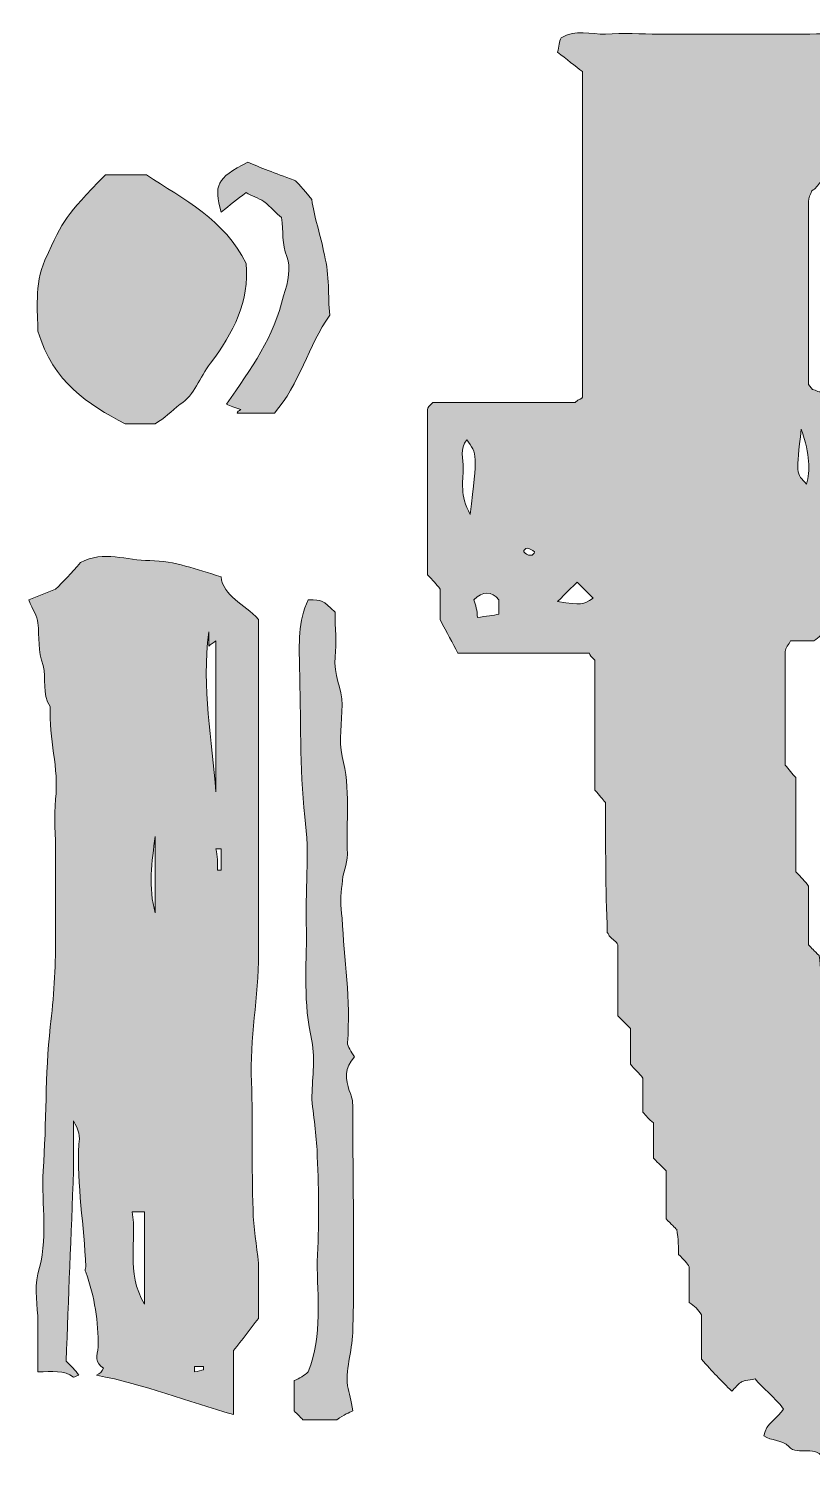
# Model space of a CAD drawing. Header units: inches. Extents: x 99 to 984, y -1026 to -52.
# Drawn here: x 98.7 to 267.3, y -660.2 to -348.7 of the extents above; entities that cross this region are included whole.
import ezdxf

# ---------------------------------------------------------------- set-up
doc = ezdxf.new("R2010")
doc.units = ezdxf.units.IN
doc.header["$MEASUREMENT"] = 0
doc.layers.add('Layer 1', color=7, linetype='Continuous')

# ---------------------------------------------------------------- blocks, each defined once
blk = doc.blocks.new('block 2')
at = {"layer": 'Layer 1', "true_color": 0x71020c}
h = blk.add_hatch(color=16, dxfattribs=at)
h.dxf.hatch_style = 2
edge = h.paths.add_edge_path()
edge.add_spline(control_points=[(250.24, -642.59), (251.01, -641.82), (251.39, -641.05), (252.16, -640.67), (252.54, -640.29), (253.69, -640.29), (255.23, -639.9), (256.76, -641.82), (259.45, -643.74), (261.36, -646.42), (260.21, -648.34), (257.53, -649.49), (257.14, -652.18), (258.68, -653.33), (260.98, -652.95), (262.51, -654.48), (264.43, -656.79), (268.65, -653.71), (270.19, -657.55), (270.19, -657.55), (270.95, -657.94), (271.34, -657.94), (277.09, -657.94), (283.23, -657.94), (288.6, -657.94), (289.75, -659.09), (290.14, -659.47), (290.9, -660.24), (292.06, -659.47), (292.82, -659.09), (293.59, -657.94), (300.88, -657.55), (307.79, -658.7), (315.46, -657.55), (317.38, -654.1), (318.91, -651.03), (320.83, -647.96), (320.83, -637.98), (320.83, -628.39), (320.83, -618.42), (320.83, -618.03), (320.45, -617.65), (320.06, -617.65), (319.3, -616.88), (318.91, -616.12), (318.15, -615.73), (318.15, -614.97), (318.15, -613.81), (318.15, -613.05), (318.91, -612.28), (320.06, -611.13), (320.83, -610.36), (320.45, -608.44), (321.6, -606.14), (319.68, -604.22), (318.15, -604.22), (316.61, -604.22), (315.08, -604.22), (313.16, -606.14), (311.24, -607.68), (310.09, -609.21), (305.1, -609.21), (300.5, -609.21), (296.28, -609.21), (295.51, -608.44), (294.36, -607.29), (293.59, -606.52), (289.37, -608.06), (286.68, -604.6), (283.23, -603.45), (281.31, -602.69), (279.01, -600.77), (279.39, -597.7), (275.56, -595.78), (278.63, -591.18), (275.94, -588.87), (272.87, -586.19), (275.56, -582.35), (274.41, -579.67), (273.26, -578.52), (272.49, -577.37), (271.72, -576.21), (271.72, -572.76), (271.72, -569.69), (271.72, -566.62), (270.95, -565.47), (270.19, -565.09), (269.42, -564.32), (269.04, -558.95), (269.8, -553.58), (269.04, -548.59), (267.89, -547.44), (267.5, -547.05), (266.73, -546.29), (266.73, -542.07), (266.73, -537.85), (266.73, -533.63), (265.97, -532.48), (265.2, -531.71), (264.05, -530.56), (264.05, -524.04), (264.05, -517.13), (264.05, -510.22), (263.28, -509.46), (262.51, -508.3), (261.75, -507.54), (261.75, -499.1), (261.75, -491.04), (261.75, -482.98), (261.75, -482.22), (262.51, -481.45), (262.9, -480.68), (264.43, -480.68), (266.35, -480.68), (267.89, -480.68), (269.04, -479.91), (269.8, -479.15), (270.57, -478.38), (277.48, -478.38), (284.38, -478.38), (290.9, -478.38), (292.44, -479.15), (293.59, -480.3), (294.74, -481.07), (300.5, -479.91), (299.35, -474.16), (302.8, -471.47), (302.8, -460.35), (302.8, -449.22), (302.8, -438.86), (303.95, -436.94), (304.72, -435.79), (306.64, -433.49), (304.33, -432.34), (302.42, -431.19), (299.35, -429.27), (298.2, -429.27), (294.74, -429.27), (291.29, -429.27), (290.14, -428.5), (289.37, -427.74), (288.6, -426.97), (282.08, -426.97), (275.56, -426.97), (269.04, -426.97), (268.65, -426.97), (268.27, -426.58), (267.89, -426.58), (267.5, -426.58), (267.12, -425.82), (266.73, -425.43), (266.73, -412.39), (266.73, -399.34), (266.73, -385.92), (266.73, -385.15), (267.12, -384.38), (267.5, -383.61), (268.27, -383.23), (268.65, -382.46), (269.42, -381.7), (269.42, -376.71), (269.42, -371.72), (269.42, -366.35), (270.19, -365.58), (270.95, -364.81), (271.34, -364.43), (272.49, -361.74), (270.95, -359.44), (272.87, -357.52), (275.17, -357.52), (277.09, -356.76), (279.39, -358.29), (279.39, -364.43), (279.39, -370.57), (279.39, -377.09), (278.63, -377.47), (278.24, -378.24), (277.48, -379.01), (277.48, -390.14), (277.48, -401.65), (277.48, -413.15), (278.63, -414.31), (279.78, -415.46), (281.7, -416.99), (282.08, -413.92), (282.46, -411.62), (282.85, -409.7), (283.61, -408.93), (284, -408.17), (284.77, -407.4), (284.77, -392.82), (284.77, -378.63), (284.77, -364.05), (285.53, -362.89), (286.3, -362.13), (287.07, -361.36), (286.3, -359.83), (285.15, -358.67), (284.38, -357.52), (285.92, -355.22), (286.68, -352.54), (287.07, -350.23), (283.61, -349.08), (280.16, -349.85), (277.09, -349.85), (273.26, -349.47), (269.42, -349.85), (265.58, -349.85), (262.13, -349.85), (258.68, -349.85), (255.23, -349.85), (251.77, -349.85), (248.32, -349.85), (244.87, -349.85), (241.41, -349.85), (237.96, -349.85), (234.51, -349.85), (230.67, -349.85), (226.83, -349.47), (223, -349.85), (219.93, -349.85), (216.47, -348.7), (213.41, -350.62), (213.02, -351.39), (213.02, -352.54), (212.64, -353.69), (214.56, -355.22), (216.47, -356.76), (218.01, -357.91), (218.01, -380.93), (218.01, -403.18), (218.01, -425.43), (218.01, -426.2), (218.01, -427.35), (218.01, -428.12), (218.01, -428.5), (217.24, -428.5), (216.47, -429.27), (206.5, -429.27), (196.14, -429.27), (185.78, -429.27), (185.01, -430.04), (184.63, -430.42), (184.63, -430.81), (184.63, -442.7), (184.63, -454.97), (184.63, -466.49), (185.78, -467.64), (186.55, -468.4), (187.31, -469.55), (187.31, -472.24), (187.31, -474.54), (187.31, -476.08), (188.85, -479.15), (190, -481.07), (191.15, -483.37), (199.98, -483.37), (209.19, -483.37), (218.01, -483.37), (218.39, -483.37), (219.16, -483.37), (219.54, -483.37), (219.54, -483.75), (219.93, -484.13), (220.69, -484.9), (220.69, -494.11), (220.69, -503.7), (220.69, -512.91), (221.85, -514.06), (222.23, -514.83), (223, -515.6), (223, -524.8), (223, -534.01), (223.38, -543.6), (223.38, -543.6), (223.76, -543.99), (223.76, -544.37), (224.53, -545.14), (225.3, -545.52), (225.68, -546.29), (225.68, -551.27), (225.68, -556.65), (225.68, -561.63), (226.45, -562.4), (227.6, -563.55), (228.37, -564.32), (228.37, -567.01), (228.37, -569.69), (228.37, -571.99), (229.13, -573.15), (230.29, -573.91), (231.05, -575.06), (231.05, -577.37), (231.05, -580.05), (231.05, -582.35), (231.82, -583.12), (232.2, -583.89), (233.35, -584.65), (233.35, -587.34), (233.35, -590.03), (233.35, -592.33), (234.51, -593.48), (235.27, -594.25), (236.04, -595.01), (236.04, -598.47), (236.04, -602.3), (236.04, -605.37), (237.19, -606.52), (237.96, -607.29), (238.34, -607.68), (238.73, -609.59), (238.73, -611.9), (238.73, -613.05), (239.88, -614.2), (240.64, -614.97), (241.03, -615.73), (241.03, -618.03), (241.03, -620.72), (241.03, -623.41), (242.18, -624.17), (242.95, -624.94), (243.71, -626.09), (243.71, -629.54), (243.71, -633), (243.71, -635.68), (246.02, -638.37), (247.93, -640.29), (250.24, -642.59)], knot_values=[0, 0, 0, 0, 1, 1, 1, 2, 2, 2, 3, 3, 3, 4, 4, 4, 5, 5, 5, 6, 6, 6, 7, 7, 7, 8, 8, 8, 9, 9, 9, 10, 10, 10, 11, 11, 11, 12, 12, 12, 13, 13, 13, 14, 14, 14, 15, 15, 15, 16, 16, 16, 17, 17, 17, 18, 18, 18, 19, 19, 19, 20, 20, 20, 21, 21, 21, 22, 22, 22, 23, 23, 23, 24, 24, 24, 25, 25, 25, 26, 26, 26, 27, 27, 27, 28, 28, 28, 29, 29, 29, 30, 30, 30, 31, 31, 31, 32, 32, 32, 33, 33, 33, 34, 34, 34, 35, 35, 35, 36, 36, 36, 37, 37, 37, 38, 38, 38, 39, 39, 39, 40, 40, 40, 41, 41, 41, 42, 42, 42, 43, 43, 43, 44, 44, 44, 45, 45, 45, 46, 46, 46, 47, 47, 47, 48, 48, 48, 49, 49, 49, 50, 50, 50, 51, 51, 51, 52, 52, 52, 53, 53, 53, 54, 54, 54, 55, 55, 55, 56, 56, 56, 57, 57, 57, 58, 58, 58, 59, 59, 59, 60, 60, 60, 61, 61, 61, 62, 62, 62, 63, 63, 63, 64, 64, 64, 65, 65, 65, 66, 66, 66, 67, 67, 67, 68, 68, 68, 69, 69, 69, 70, 70, 70, 71, 71, 71, 72, 72, 72, 73, 73, 73, 74, 74, 74, 75, 75, 75, 76, 76, 76, 77, 77, 77, 78, 78, 78, 79, 79, 79, 80, 80, 80, 81, 81, 81, 82, 82, 82, 83, 83, 83, 84, 84, 84, 85, 85, 85, 86, 86, 86, 87, 87, 87, 88, 88, 88, 89, 89, 89, 90, 90, 90, 91, 91, 91, 92, 92, 92, 93, 93, 93, 94, 94, 94, 95, 95, 95, 96, 96, 96, 97, 97, 97, 98, 98, 98, 99, 99, 99, 100, 100, 100, 101, 101, 101, 102, 102, 102, 103, 103, 103, 104, 104, 104, 105, 105, 105, 106, 106, 106, 107, 107, 107, 108, 108, 108, 109, 109, 109, 109], degree=3, periodic=1)
edge = h.paths.add_edge_path()
edge.add_spline(control_points=[(302.42, -633.76), (302.8, -631.85), (302.8, -629.93), (303.18, -628.01), (303.57, -627.63), (303.95, -627.63), (304.33, -627.24), (305.49, -630.31), (307.02, -633), (308.17, -635.68), (306.64, -637.22), (305.49, -638.37), (303.95, -639.9), (302.8, -638.75), (301.65, -637.6), (300.5, -636.45), (300.88, -635.68), (301.65, -634.53), (302.42, -633.76)], knot_values=[0, 0, 0, 0, 1, 1, 1, 2, 2, 2, 3, 3, 3, 4, 4, 4, 5, 5, 5, 6, 6, 6, 6], degree=3, periodic=1)
edge = h.paths.add_edge_path()
edge.add_spline(control_points=[(288.6, -614.2), (289.75, -614.2), (290.9, -614.58), (292.06, -614.97), (292.06, -617.27), (289.37, -617.65), (288.99, -619.57), (286.68, -617.65), (287.07, -616.12), (288.6, -614.2)], knot_values=[0, 0, 0, 0, 1, 1, 1, 2, 2, 2, 3, 3, 3, 3], degree=3, periodic=1)
edge = h.paths.add_edge_path()
edge.add_spline(control_points=[(270.19, -630.31), (272.49, -631.46), (272.49, -633), (270.95, -634.53), (267.5, -633.76), (270.57, -631.46), (270.19, -630.31)], knot_values=[0, 0, 0, 0, 1, 1, 1, 2, 2, 2, 2], degree=3, periodic=1)
edge = h.paths.add_edge_path()
edge.add_spline(control_points=[(272.87, -468.4), (273.26, -468.4), (274.02, -468.79), (274.41, -469.17), (274.41, -469.55), (274.02, -469.94), (273.64, -469.94), (273.26, -469.94), (272.49, -469.55), (272.11, -469.17), (272.11, -468.79), (272.49, -468.4), (272.87, -468.4)], knot_values=[0, 0, 0, 0, 1, 1, 1, 2, 2, 2, 3, 3, 3, 4, 4, 4, 4], degree=3, periodic=1)
edge = h.paths.add_edge_path()
edge.add_spline(control_points=[(265.2, -435.03), (267.12, -440.78), (267.12, -443.85), (266.35, -446.92), (264.05, -444.62), (264.05, -444.62), (265.2, -435.03)], knot_values=[0, 0, 0, 0, 1, 1, 1, 2, 2, 2, 2], degree=3, periodic=1)
edge = h.paths.add_edge_path()
edge.add_spline(control_points=[(192.3, -443.47), (192.3, -441.55), (191.53, -439.25), (193.07, -437.33), (195.37, -440.4), (195.37, -440.4), (193.84, -453.44), (191.53, -449.22), (192.3, -446.53), (192.3, -443.47)], knot_values=[0, 0, 0, 0, 1, 1, 1, 2, 2, 2, 3, 3, 3, 3], degree=3, periodic=1)
edge = h.paths.add_edge_path()
edge.add_spline(control_points=[(199.98, -474.93), (198.82, -475.31), (197.29, -475.31), (195.37, -475.69), (195.37, -474.16), (194.99, -473.01), (194.6, -471.86), (196.52, -469.94), (198.44, -469.94), (199.98, -471.86), (199.98, -472.63), (199.98, -473.39), (199.98, -474.93)], knot_values=[0, 0, 0, 0, 1, 1, 1, 2, 2, 2, 3, 3, 3, 4, 4, 4, 4], degree=3, periodic=1)
edge = h.paths.add_edge_path()
edge.add_spline(control_points=[(206.88, -462.26), (206.12, -462.26), (205.73, -461.88), (205.35, -461.5), (205.35, -461.11), (205.73, -460.73), (206.12, -460.73), (206.5, -460.73), (207.27, -461.11), (207.65, -461.5), (207.65, -461.88), (207.27, -462.26), (206.88, -462.26)], knot_values=[0, 0, 0, 0, 1, 1, 1, 2, 2, 2, 3, 3, 3, 4, 4, 4, 4], degree=3, periodic=1)
edge = h.paths.add_edge_path()
edge.add_spline(control_points=[(212.64, -472.24), (214.56, -470.32), (215.71, -469.17), (216.86, -468.02), (218.01, -469.17), (219.16, -470.32), (220.31, -471.47), (218.01, -473.01), (218.01, -473.01), (212.64, -472.24)], knot_values=[0, 0, 0, 0, 1, 1, 1, 2, 2, 2, 3, 3, 3, 3], degree=3, periodic=1)
h = blk.add_hatch(color=16, dxfattribs=at)
h.dxf.hatch_style = 2
edge = h.paths.add_edge_path()
edge.add_spline(control_points=[(162.38, -397.43), (161.61, -393.21), (160.07, -388.99), (159.69, -385.53), (157.77, -383.23), (156.62, -381.7), (155.85, -381.31), (151.63, -379.78), (148.56, -378.63), (145.88, -377.47), (138.97, -380.93), (138.59, -382.46), (140.12, -388.22), (142.04, -386.68), (143.58, -385.53), (145.49, -384), (146.65, -384.77), (148.18, -385.15), (149.33, -385.92), (150.87, -387.07), (152.02, -388.6), (153.17, -389.37), (153.55, -392.44), (153.17, -395.12), (154.32, -397.81), (155.09, -400.11), (154.7, -403.18), (153.55, -406.25), (151.63, -415.07), (146.65, -421.98), (141.27, -429.65), (142.04, -430.04), (143.19, -430.42), (144.34, -430.81), (143.96, -431.19), (143.58, -431.19), (143.58, -431.57), (146.26, -431.57), (148.56, -431.57), (151.63, -431.57), (157, -425.43), (158.92, -416.99), (163.53, -410.47), (163.14, -406.25), (163.53, -402.03), (162.38, -397.43)], knot_values=[0, 0, 0, 0, 1, 1, 1, 2, 2, 2, 3, 3, 3, 4, 4, 4, 5, 5, 5, 6, 6, 6, 7, 7, 7, 8, 8, 8, 9, 9, 9, 10, 10, 10, 11, 11, 11, 12, 12, 12, 13, 13, 13, 14, 14, 14, 15, 15, 15, 15], degree=3, periodic=1)
h = blk.add_hatch(color=16, dxfattribs=at)
h.dxf.hatch_style = 2
edge = h.paths.add_edge_path()
edge.add_spline(control_points=[(119.41, -433.87), (121.71, -433.87), (123.63, -433.87), (125.93, -433.87), (127.85, -432.72), (129.38, -431.19), (131.3, -429.65), (134.37, -427.74), (135.52, -423.9), (137.82, -420.83), (142.81, -414.31), (146.26, -407.4), (145.49, -399.34), (140.89, -389.75), (132.07, -385.53), (124.01, -380.16), (121.32, -380.16), (118.64, -380.16), (115.18, -380.16), (106.36, -389.37), (106.36, -389.37), (102.14, -398.58), (99.84, -403.95), (100.61, -409.7), (100.61, -413.92), (104.06, -425.05), (111.35, -429.65), (119.41, -433.87)], knot_values=[0, 0, 0, 0, 1, 1, 1, 2, 2, 2, 3, 3, 3, 4, 4, 4, 5, 5, 5, 6, 6, 6, 7, 7, 7, 8, 8, 8, 9, 9, 9, 9], degree=3, periodic=1)
h = blk.add_hatch(color=16, dxfattribs=at)
h.dxf.hatch_style = 2
edge = h.paths.add_edge_path()
edge.add_spline(control_points=[(140.12, -466.87), (134.75, -465.33), (130.15, -463.41), (124.78, -463.41), (119.79, -463.41), (114.8, -461.11), (109.81, -463.8), (107.89, -466.1), (105.98, -468.02), (104.44, -469.55), (102.52, -470.32), (100.61, -471.09), (98.69, -471.86), (99.45, -474.16), (100.61, -475.31), (100.61, -476.85), (100.99, -479.91), (100.61, -482.98), (101.76, -486.05), (102.52, -488.74), (101.37, -492.19), (103.29, -494.88), (102.91, -501.78), (105.21, -508.3), (104.44, -514.83), (104.06, -518.66), (104.44, -522.89), (104.44, -526.72), (104.44, -532.86), (104.44, -539), (104.44, -545.14), (104.44, -551.27), (104.06, -557.8), (103.29, -563.94), (102.14, -574.3), (102.52, -584.65), (101.76, -595.01), (101.37, -602.3), (102.91, -609.98), (100.61, -617.27), (99.84, -620.72), (100.61, -624.17), (100.61, -627.63), (100.61, -631.08), (100.61, -634.91), (100.61, -638.37), (103.67, -638.37), (106.36, -637.98), (108.28, -639.52), (108.66, -639.52), (109.05, -639.13), (109.43, -639.13), (108.66, -637.98), (107.89, -637.22), (106.74, -636.07), (107.13, -622.64), (107.89, -608.83), (108.28, -595.01), (108.28, -591.56), (108.28, -588.11), (108.28, -584.27), (109.43, -586.19), (109.81, -587.72), (109.43, -589.26), (109.05, -598.08), (110.58, -606.91), (110.96, -615.73), (110.96, -616.12), (110.58, -616.5), (110.96, -616.88), (112.88, -622.25), (113.65, -627.63), (113.65, -633), (113.27, -634.91), (112.88, -636.45), (114.8, -637.6), (114.42, -638.37), (114.03, -638.75), (113.27, -639.13), (123.63, -641.05), (132.83, -644.89), (142.81, -647.57), (142.81, -642.59), (142.81, -637.98), (142.81, -633.76), (144.73, -631.46), (146.26, -629.16), (148.18, -626.86), (148.18, -623.41), (148.18, -619.19), (148.18, -614.97), (147.8, -611.13), (147.03, -607.29), (147.03, -603.45), (146.65, -594.25), (147.03, -585.04), (146.65, -575.83), (146.26, -566.62), (148.18, -557.41), (148.18, -548.21), (148.18, -535.93), (148.18, -523.65), (148.18, -511.37), (148.18, -499.48), (148.18, -487.59), (148.18, -476.08), (145.11, -472.63), (140.51, -471.09), (140.12, -466.87)], knot_values=[0, 0, 0, 0, 1, 1, 1, 2, 2, 2, 3, 3, 3, 4, 4, 4, 5, 5, 5, 6, 6, 6, 7, 7, 7, 8, 8, 8, 9, 9, 9, 10, 10, 10, 11, 11, 11, 12, 12, 12, 13, 13, 13, 14, 14, 14, 15, 15, 15, 16, 16, 16, 17, 17, 17, 18, 18, 18, 19, 19, 19, 20, 20, 20, 21, 21, 21, 22, 22, 22, 23, 23, 23, 24, 24, 24, 25, 25, 25, 26, 26, 26, 27, 27, 27, 28, 28, 28, 29, 29, 29, 30, 30, 30, 31, 31, 31, 32, 32, 32, 33, 33, 33, 34, 34, 34, 35, 35, 35, 36, 36, 36, 36], degree=3, periodic=1)
edge = h.paths.add_edge_path()
edge.add_spline(control_points=[(123.63, -623.79), (119.41, -616.88), (122.09, -609.98), (120.94, -603.84), (122.09, -603.84), (122.86, -603.84), (123.63, -603.84), (123.63, -609.98), (123.63, -616.5), (123.63, -623.79)], knot_values=[0, 0, 0, 0, 1, 1, 1, 2, 2, 2, 3, 3, 3, 3], degree=3, periodic=1)
edge = h.paths.add_edge_path()
edge.add_spline(control_points=[(125.93, -539.38), (124.39, -534.01), (125.16, -528.26), (125.93, -522.89), (125.93, -528.26), (125.93, -534.01), (125.93, -539.38)], knot_values=[0, 0, 0, 0, 1, 1, 1, 2, 2, 2, 2], degree=3, periodic=1)
edge = h.paths.add_edge_path()
edge.add_spline(control_points=[(136.29, -637.98), (135.9, -637.98), (135.14, -638.37), (134.37, -638.37), (134.37, -637.98), (134.37, -637.6), (134.37, -637.22), (135.14, -637.22), (135.52, -637.22), (136.29, -637.22), (136.29, -637.6), (136.29, -637.6), (136.29, -637.98)], knot_values=[0, 0, 0, 0, 1, 1, 1, 2, 2, 2, 3, 3, 3, 4, 4, 4, 4], degree=3, periodic=1)
edge = h.paths.add_edge_path()
edge.add_spline(control_points=[(137.44, -478.76), (137.44, -479.91), (137.44, -480.68), (137.44, -481.83), (137.82, -481.45), (138.59, -481.07), (138.97, -480.68), (138.97, -491.42), (138.97, -502.55), (138.97, -513.29), (138.21, -502.17), (135.9, -491.04), (137.44, -478.76)], knot_values=[0, 0, 0, 0, 1, 1, 1, 2, 2, 2, 3, 3, 3, 4, 4, 4, 4], degree=3, periodic=1)
edge = h.paths.add_edge_path()
edge.add_spline(control_points=[(140.12, -530.17), (140.12, -530.17), (139.74, -530.17), (139.36, -530.17), (139.36, -528.64), (139.36, -527.11), (138.97, -525.57), (139.36, -525.57), (139.74, -525.57), (140.12, -525.57), (140.12, -527.11), (140.12, -528.64), (140.12, -530.17)], knot_values=[0, 0, 0, 0, 1, 1, 1, 2, 2, 2, 3, 3, 3, 4, 4, 4, 4], degree=3, periodic=1)
h = blk.add_hatch(color=16, dxfattribs=at)
h.dxf.hatch_style = 2
edge = h.paths.add_edge_path()
edge.add_spline(control_points=[(167.36, -567.39), (168.13, -558.18), (166.6, -549.36), (166.21, -540.53), (165.83, -537.85), (165.83, -535.55), (166.21, -533.24), (166.21, -530.94), (167.36, -529.02), (167.36, -526.72), (166.98, -519.82), (168.13, -512.52), (166.21, -505.62), (165.44, -502.17), (166.21, -498.33), (166.21, -494.49), (166.21, -491.04), (164.29, -487.97), (164.68, -484.13), (165.06, -481.07), (164.68, -478), (164.68, -474.54), (161.99, -471.86), (161.99, -471.86), (158.92, -471.86), (156.62, -476.46), (157, -481.45), (157, -486.44), (157.39, -497.18), (157, -507.92), (158.15, -518.66), (159.31, -526.72), (158.15, -534.78), (158.54, -543.22), (158.54, -550.89), (157.77, -558.95), (159.69, -567.01), (160.46, -571.23), (159.69, -575.45), (159.69, -579.67), (160.07, -583.89), (160.84, -588.11), (160.84, -591.94), (161.22, -599.62), (161.22, -606.91), (160.84, -614.58), (160.84, -622.25), (161.99, -630.31), (158.92, -638.37), (158.15, -639.13), (157, -639.9), (155.85, -640.29), (155.85, -642.59), (155.85, -644.51), (155.85, -646.81), (156.62, -647.57), (157, -647.96), (157.77, -648.73), (160.46, -648.73), (162.76, -648.73), (165.06, -648.73), (166.6, -647.57), (167.75, -647.19), (168.52, -646.81), (168.13, -644.51), (167.75, -642.97), (167.36, -641.44), (166.98, -637.22), (168.52, -633.38), (168.52, -629.16), (168.9, -613.43), (168.52, -597.7), (168.52, -581.97), (168.52, -580.43), (168.52, -579.28), (167.75, -577.75), (166.98, -575.45), (166.6, -572.76), (168.9, -570.46), (168.13, -569.31), (167.36, -568.16), (167.36, -567.39)], knot_values=[0, 0, 0, 0, 1, 1, 1, 2, 2, 2, 3, 3, 3, 4, 4, 4, 5, 5, 5, 6, 6, 6, 7, 7, 7, 8, 8, 8, 9, 9, 9, 10, 10, 10, 11, 11, 11, 12, 12, 12, 13, 13, 13, 14, 14, 14, 15, 15, 15, 16, 16, 16, 17, 17, 17, 18, 18, 18, 19, 19, 19, 20, 20, 20, 21, 21, 21, 22, 22, 22, 23, 23, 23, 24, 24, 24, 25, 25, 25, 26, 26, 26, 27, 27, 27, 27], degree=3, periodic=1)
at = {"layer": 'Layer 1', "lineweight": 0}
for points, knots in [([(250.24, -642.59), (251.01, -641.82), (251.39, -641.05), (252.16, -640.67), (252.54, -640.29), (253.69, -640.29), (255.23, -639.9), (256.76, -641.82), (259.45, -643.74), (261.36, -646.42), (260.21, -648.34), (257.53, -649.49), (257.14, -652.18), (258.68, -653.33), (260.98, -652.95), (262.51, -654.48), (264.43, -656.79), (268.65, -653.71), (270.19, -657.55), (270.19, -657.55), (270.95, -657.94), (271.34, -657.94), (277.09, -657.94), (283.23, -657.94), (288.6, -657.94), (289.75, -659.09), (290.14, -659.47), (290.9, -660.24), (292.06, -659.47), (292.82, -659.09), (293.59, -657.94), (300.88, -657.55), (307.79, -658.7), (315.46, -657.55), (317.38, -654.1), (318.91, -651.03), (320.83, -647.96), (320.83, -637.98), (320.83, -628.39), (320.83, -618.42), (320.83, -618.03), (320.45, -617.65), (320.06, -617.65), (319.3, -616.88), (318.91, -616.12), (318.15, -615.73), (318.15, -614.97), (318.15, -613.81), (318.15, -613.05), (318.91, -612.28), (320.06, -611.13), (320.83, -610.36), (320.45, -608.44), (321.6, -606.14), (319.68, -604.22), (318.15, -604.22), (316.61, -604.22), (315.08, -604.22), (313.16, -606.14), (311.24, -607.68), (310.09, -609.21), (305.1, -609.21), (300.5, -609.21), (296.28, -609.21), (295.51, -608.44), (294.36, -607.29), (293.59, -606.52), (289.37, -608.06), (286.68, -604.6), (283.23, -603.45), (281.31, -602.69), (279.01, -600.77), (279.39, -597.7), (275.56, -595.78), (278.63, -591.18), (275.94, -588.87), (272.87, -586.19), (275.56, -582.35), (274.41, -579.67), (273.26, -578.52), (272.49, -577.37), (271.72, -576.21), (271.72, -572.76), (271.72, -569.69), (271.72, -566.62), (270.95, -565.47), (270.19, -565.09), (269.42, -564.32), (269.04, -558.95), (269.8, -553.58), (269.04, -548.59), (267.89, -547.44), (267.5, -547.05), (266.73, -546.29), (266.73, -542.07), (266.73, -537.85), (266.73, -533.63), (265.97, -532.48), (265.2, -531.71), (264.05, -530.56), (264.05, -524.04), (264.05, -517.13), (264.05, -510.22), (263.28, -509.46), (262.51, -508.3), (261.75, -507.54), (261.75, -499.1), (261.75, -491.04), (261.75, -482.98), (261.75, -482.22), (262.51, -481.45), (262.9, -480.68), (264.43, -480.68), (266.35, -480.68), (267.89, -480.68), (269.04, -479.91), (269.8, -479.15), (270.57, -478.38), (277.48, -478.38), (284.38, -478.38), (290.9, -478.38), (292.44, -479.15), (293.59, -480.3), (294.74, -481.07), (300.5, -479.91), (299.35, -474.16), (302.8, -471.47), (302.8, -460.35), (302.8, -449.22), (302.8, -438.86), (303.95, -436.94), (304.72, -435.79), (306.64, -433.49), (304.33, -432.34), (302.42, -431.19), (299.35, -429.27), (298.2, -429.27), (294.74, -429.27), (291.29, -429.27), (290.14, -428.5), (289.37, -427.74), (288.6, -426.97), (282.08, -426.97), (275.56, -426.97), (269.04, -426.97), (268.65, -426.97), (268.27, -426.58), (267.89, -426.58), (267.5, -426.58), (267.12, -425.82), (266.73, -425.43), (266.73, -412.39), (266.73, -399.34), (266.73, -385.92), (266.73, -385.15), (267.12, -384.38), (267.5, -383.61), (268.27, -383.23), (268.65, -382.46), (269.42, -381.7), (269.42, -376.71), (269.42, -371.72), (269.42, -366.35), (270.19, -365.58), (270.95, -364.81), (271.34, -364.43), (272.49, -361.74), (270.95, -359.44), (272.87, -357.52), (275.17, -357.52), (277.09, -356.76), (279.39, -358.29), (279.39, -364.43), (279.39, -370.57), (279.39, -377.09), (278.63, -377.47), (278.24, -378.24), (277.48, -379.01), (277.48, -390.14), (277.48, -401.65), (277.48, -413.15), (278.63, -414.31), (279.78, -415.46), (281.7, -416.99), (282.08, -413.92), (282.46, -411.62), (282.85, -409.7), (283.61, -408.93), (284, -408.17), (284.77, -407.4), (284.77, -392.82), (284.77, -378.63), (284.77, -364.05), (285.53, -362.89), (286.3, -362.13), (287.07, -361.36), (286.3, -359.83), (285.15, -358.67), (284.38, -357.52), (285.92, -355.22), (286.68, -352.54), (287.07, -350.23), (283.61, -349.08), (280.16, -349.85), (277.09, -349.85), (273.26, -349.47), (269.42, -349.85), (265.58, -349.85), (262.13, -349.85), (258.68, -349.85), (255.23, -349.85), (251.77, -349.85), (248.32, -349.85), (244.87, -349.85), (241.41, -349.85), (237.96, -349.85), (234.51, -349.85), (230.67, -349.85), (226.83, -349.47), (223, -349.85), (219.93, -349.85), (216.47, -348.7), (213.41, -350.62), (213.02, -351.39), (213.02, -352.54), (212.64, -353.69), (214.56, -355.22), (216.47, -356.76), (218.01, -357.91), (218.01, -380.93), (218.01, -403.18), (218.01, -425.43), (218.01, -426.2), (218.01, -427.35), (218.01, -428.12), (218.01, -428.5), (217.24, -428.5), (216.47, -429.27), (206.5, -429.27), (196.14, -429.27), (185.78, -429.27), (185.01, -430.04), (184.63, -430.42), (184.63, -430.81), (184.63, -442.7), (184.63, -454.97), (184.63, -466.49), (185.78, -467.64), (186.55, -468.4), (187.31, -469.55), (187.31, -472.24), (187.31, -474.54), (187.31, -476.08), (188.85, -479.15), (190, -481.07), (191.15, -483.37), (199.98, -483.37), (209.19, -483.37), (218.01, -483.37), (218.39, -483.37), (219.16, -483.37), (219.54, -483.37), (219.54, -483.75), (219.93, -484.13), (220.69, -484.9), (220.69, -494.11), (220.69, -503.7), (220.69, -512.91), (221.85, -514.06), (222.23, -514.83), (223, -515.6), (223, -524.8), (223, -534.01), (223.38, -543.6), (223.38, -543.6), (223.76, -543.99), (223.76, -544.37), (224.53, -545.14), (225.3, -545.52), (225.68, -546.29), (225.68, -551.27), (225.68, -556.65), (225.68, -561.63), (226.45, -562.4), (227.6, -563.55), (228.37, -564.32), (228.37, -567.01), (228.37, -569.69), (228.37, -571.99), (229.13, -573.15), (230.29, -573.91), (231.05, -575.06), (231.05, -577.37), (231.05, -580.05), (231.05, -582.35), (231.82, -583.12), (232.2, -583.89), (233.35, -584.65), (233.35, -587.34), (233.35, -590.03), (233.35, -592.33), (234.51, -593.48), (235.27, -594.25), (236.04, -595.01), (236.04, -598.47), (236.04, -602.3), (236.04, -605.37), (237.19, -606.52), (237.96, -607.29), (238.34, -607.68), (238.73, -609.59), (238.73, -611.9), (238.73, -613.05), (239.88, -614.2), (240.64, -614.97), (241.03, -615.73), (241.03, -618.03), (241.03, -620.72), (241.03, -623.41), (242.18, -624.17), (242.95, -624.94), (243.71, -626.09), (243.71, -629.54), (243.71, -633), (243.71, -635.68), (246.02, -638.37), (247.93, -640.29), (250.24, -642.59)], [0, 0, 0, 0, 1, 1, 1, 2, 2, 2, 3, 3, 3, 4, 4, 4, 5, 5, 5, 6, 6, 6, 7, 7, 7, 8, 8, 8, 9, 9, 9, 10, 10, 10, 11, 11, 11, 12, 12, 12, 13, 13, 13, 14, 14, 14, 15, 15, 15, 16, 16, 16, 17, 17, 17, 18, 18, 18, 19, 19, 19, 20, 20, 20, 21, 21, 21, 22, 22, 22, 23, 23, 23, 24, 24, 24, 25, 25, 25, 26, 26, 26, 27, 27, 27, 28, 28, 28, 29, 29, 29, 30, 30, 30, 31, 31, 31, 32, 32, 32, 33, 33, 33, 34, 34, 34, 35, 35, 35, 36, 36, 36, 37, 37, 37, 38, 38, 38, 39, 39, 39, 40, 40, 40, 41, 41, 41, 42, 42, 42, 43, 43, 43, 44, 44, 44, 45, 45, 45, 46, 46, 46, 47, 47, 47, 48, 48, 48, 49, 49, 49, 50, 50, 50, 51, 51, 51, 52, 52, 52, 53, 53, 53, 54, 54, 54, 55, 55, 55, 56, 56, 56, 57, 57, 57, 58, 58, 58, 59, 59, 59, 60, 60, 60, 61, 61, 61, 62, 62, 62, 63, 63, 63, 64, 64, 64, 65, 65, 65, 66, 66, 66, 67, 67, 67, 68, 68, 68, 69, 69, 69, 70, 70, 70, 71, 71, 71, 72, 72, 72, 73, 73, 73, 74, 74, 74, 75, 75, 75, 76, 76, 76, 77, 77, 77, 78, 78, 78, 79, 79, 79, 80, 80, 80, 81, 81, 81, 82, 82, 82, 83, 83, 83, 84, 84, 84, 85, 85, 85, 86, 86, 86, 87, 87, 87, 88, 88, 88, 89, 89, 89, 90, 90, 90, 91, 91, 91, 92, 92, 92, 93, 93, 93, 94, 94, 94, 95, 95, 95, 96, 96, 96, 97, 97, 97, 98, 98, 98, 99, 99, 99, 100, 100, 100, 101, 101, 101, 102, 102, 102, 103, 103, 103, 104, 104, 104, 105, 105, 105, 106, 106, 106, 107, 107, 107, 108, 108, 108, 109, 109, 109, 109]), ([(162.38, -397.43), (161.61, -393.21), (160.07, -388.99), (159.69, -385.53), (157.77, -383.23), (156.62, -381.7), (155.85, -381.31), (151.63, -379.78), (148.56, -378.63), (145.88, -377.47), (138.97, -380.93), (138.59, -382.46), (140.12, -388.22), (142.04, -386.68), (143.58, -385.53), (145.49, -384), (146.65, -384.77), (148.18, -385.15), (149.33, -385.92), (150.87, -387.07), (152.02, -388.6), (153.17, -389.37), (153.55, -392.44), (153.17, -395.12), (154.32, -397.81), (155.09, -400.11), (154.7, -403.18), (153.55, -406.25), (151.63, -415.07), (146.65, -421.98), (141.27, -429.65), (142.04, -430.04), (143.19, -430.42), (144.34, -430.81), (143.96, -431.19), (143.58, -431.19), (143.58, -431.57), (146.26, -431.57), (148.56, -431.57), (151.63, -431.57), (157, -425.43), (158.92, -416.99), (163.53, -410.47), (163.14, -406.25), (163.53, -402.03), (162.38, -397.43)], [0, 0, 0, 0, 1, 1, 1, 2, 2, 2, 3, 3, 3, 4, 4, 4, 5, 5, 5, 6, 6, 6, 7, 7, 7, 8, 8, 8, 9, 9, 9, 10, 10, 10, 11, 11, 11, 12, 12, 12, 13, 13, 13, 14, 14, 14, 15, 15, 15, 15]), ([(119.41, -433.87), (121.71, -433.87), (123.63, -433.87), (125.93, -433.87), (127.85, -432.72), (129.38, -431.19), (131.3, -429.65), (134.37, -427.74), (135.52, -423.9), (137.82, -420.83), (142.81, -414.31), (146.26, -407.4), (145.49, -399.34), (140.89, -389.75), (132.07, -385.53), (124.01, -380.16), (121.32, -380.16), (118.64, -380.16), (115.18, -380.16), (106.36, -389.37), (106.36, -389.37), (102.14, -398.58), (99.84, -403.95), (100.61, -409.7), (100.61, -413.92), (104.06, -425.05), (111.35, -429.65), (119.41, -433.87)], [0, 0, 0, 0, 1, 1, 1, 2, 2, 2, 3, 3, 3, 4, 4, 4, 5, 5, 5, 6, 6, 6, 7, 7, 7, 8, 8, 8, 9, 9, 9, 9]), ([(265.2, -435.03), (267.12, -440.78), (267.12, -443.85), (266.35, -446.92), (264.05, -444.62), (264.05, -444.62), (265.2, -435.03)], [0, 0, 0, 0, 1, 1, 1, 2, 2, 2, 2]), ([(192.3, -443.47), (192.3, -441.55), (191.53, -439.25), (193.07, -437.33), (195.37, -440.4), (195.37, -440.4), (193.84, -453.44), (191.53, -449.22), (192.3, -446.53), (192.3, -443.47)], [0, 0, 0, 0, 1, 1, 1, 2, 2, 2, 3, 3, 3, 3]), ([(206.88, -462.26), (206.12, -462.26), (205.73, -461.88), (205.35, -461.5), (205.35, -461.11), (205.73, -460.73), (206.12, -460.73), (206.5, -460.73), (207.27, -461.11), (207.65, -461.5), (207.65, -461.88), (207.27, -462.26), (206.88, -462.26)], [0, 0, 0, 0, 1, 1, 1, 2, 2, 2, 3, 3, 3, 4, 4, 4, 4]), ([(140.12, -466.87), (134.75, -465.33), (130.15, -463.41), (124.78, -463.41), (119.79, -463.41), (114.8, -461.11), (109.81, -463.8), (107.89, -466.1), (105.98, -468.02), (104.44, -469.55), (102.52, -470.32), (100.61, -471.09), (98.69, -471.86), (99.45, -474.16), (100.61, -475.31), (100.61, -476.85), (100.99, -479.91), (100.61, -482.98), (101.76, -486.05), (102.52, -488.74), (101.37, -492.19), (103.29, -494.88), (102.91, -501.78), (105.21, -508.3), (104.44, -514.83), (104.06, -518.66), (104.44, -522.89), (104.44, -526.72), (104.44, -532.86), (104.44, -539), (104.44, -545.14), (104.44, -551.27), (104.06, -557.8), (103.29, -563.94), (102.14, -574.3), (102.52, -584.65), (101.76, -595.01), (101.37, -602.3), (102.91, -609.98), (100.61, -617.27), (99.84, -620.72), (100.61, -624.17), (100.61, -627.63), (100.61, -631.08), (100.61, -634.91), (100.61, -638.37), (103.67, -638.37), (106.36, -637.98), (108.28, -639.52), (108.66, -639.52), (109.05, -639.13), (109.43, -639.13), (108.66, -637.98), (107.89, -637.22), (106.74, -636.07), (107.13, -622.64), (107.89, -608.83), (108.28, -595.01), (108.28, -591.56), (108.28, -588.11), (108.28, -584.27), (109.43, -586.19), (109.81, -587.72), (109.43, -589.26), (109.05, -598.08), (110.58, -606.91), (110.96, -615.73), (110.96, -616.12), (110.58, -616.5), (110.96, -616.88), (112.88, -622.25), (113.65, -627.63), (113.65, -633), (113.27, -634.91), (112.88, -636.45), (114.8, -637.6), (114.42, -638.37), (114.03, -638.75), (113.27, -639.13), (123.63, -641.05), (132.83, -644.89), (142.81, -647.57), (142.81, -642.59), (142.81, -637.98), (142.81, -633.76), (144.73, -631.46), (146.26, -629.16), (148.18, -626.86), (148.18, -623.41), (148.18, -619.19), (148.18, -614.97), (147.8, -611.13), (147.03, -607.29), (147.03, -603.45), (146.65, -594.25), (147.03, -585.04), (146.65, -575.83), (146.26, -566.62), (148.18, -557.41), (148.18, -548.21), (148.18, -535.93), (148.18, -523.65), (148.18, -511.37), (148.18, -499.48), (148.18, -487.59), (148.18, -476.08), (145.11, -472.63), (140.51, -471.09), (140.12, -466.87)], [0, 0, 0, 0, 1, 1, 1, 2, 2, 2, 3, 3, 3, 4, 4, 4, 5, 5, 5, 6, 6, 6, 7, 7, 7, 8, 8, 8, 9, 9, 9, 10, 10, 10, 11, 11, 11, 12, 12, 12, 13, 13, 13, 14, 14, 14, 15, 15, 15, 16, 16, 16, 17, 17, 17, 18, 18, 18, 19, 19, 19, 20, 20, 20, 21, 21, 21, 22, 22, 22, 23, 23, 23, 24, 24, 24, 25, 25, 25, 26, 26, 26, 27, 27, 27, 28, 28, 28, 29, 29, 29, 30, 30, 30, 31, 31, 31, 32, 32, 32, 33, 33, 33, 34, 34, 34, 35, 35, 35, 36, 36, 36, 36]), ([(199.98, -474.93), (198.82, -475.31), (197.29, -475.31), (195.37, -475.69), (195.37, -474.16), (194.99, -473.01), (194.6, -471.86), (196.52, -469.94), (198.44, -469.94), (199.98, -471.86), (199.98, -472.63), (199.98, -473.39), (199.98, -474.93)], [0, 0, 0, 0, 1, 1, 1, 2, 2, 2, 3, 3, 3, 4, 4, 4, 4]), ([(212.64, -472.24), (214.56, -470.32), (215.71, -469.17), (216.86, -468.02), (218.01, -469.17), (219.16, -470.32), (220.31, -471.47), (218.01, -473.01), (218.01, -473.01), (212.64, -472.24)], [0, 0, 0, 0, 1, 1, 1, 2, 2, 2, 3, 3, 3, 3]), ([(167.36, -567.39), (168.13, -558.18), (166.6, -549.36), (166.21, -540.53), (165.83, -537.85), (165.83, -535.55), (166.21, -533.24), (166.21, -530.94), (167.36, -529.02), (167.36, -526.72), (166.98, -519.82), (168.13, -512.52), (166.21, -505.62), (165.44, -502.17), (166.21, -498.33), (166.21, -494.49), (166.21, -491.04), (164.29, -487.97), (164.68, -484.13), (165.06, -481.07), (164.68, -478), (164.68, -474.54), (161.99, -471.86), (161.99, -471.86), (158.92, -471.86), (156.62, -476.46), (157, -481.45), (157, -486.44), (157.39, -497.18), (157, -507.92), (158.15, -518.66), (159.31, -526.72), (158.15, -534.78), (158.54, -543.22), (158.54, -550.89), (157.77, -558.95), (159.69, -567.01), (160.46, -571.23), (159.69, -575.45), (159.69, -579.67), (160.07, -583.89), (160.84, -588.11), (160.84, -591.94), (161.22, -599.62), (161.22, -606.91), (160.84, -614.58), (160.84, -622.25), (161.99, -630.31), (158.92, -638.37), (158.15, -639.13), (157, -639.9), (155.85, -640.29), (155.85, -642.59), (155.85, -644.51), (155.85, -646.81), (156.62, -647.57), (157, -647.96), (157.77, -648.73), (160.46, -648.73), (162.76, -648.73), (165.06, -648.73), (166.6, -647.57), (167.75, -647.19), (168.52, -646.81), (168.13, -644.51), (167.75, -642.97), (167.36, -641.44), (166.98, -637.22), (168.52, -633.38), (168.52, -629.16), (168.9, -613.43), (168.52, -597.7), (168.52, -581.97), (168.52, -580.43), (168.52, -579.28), (167.75, -577.75), (166.98, -575.45), (166.6, -572.76), (168.9, -570.46), (168.13, -569.31), (167.36, -568.16), (167.36, -567.39)], [0, 0, 0, 0, 1, 1, 1, 2, 2, 2, 3, 3, 3, 4, 4, 4, 5, 5, 5, 6, 6, 6, 7, 7, 7, 8, 8, 8, 9, 9, 9, 10, 10, 10, 11, 11, 11, 12, 12, 12, 13, 13, 13, 14, 14, 14, 15, 15, 15, 16, 16, 16, 17, 17, 17, 18, 18, 18, 19, 19, 19, 20, 20, 20, 21, 21, 21, 22, 22, 22, 23, 23, 23, 24, 24, 24, 25, 25, 25, 26, 26, 26, 27, 27, 27, 27]), ([(137.44, -478.76), (137.44, -479.91), (137.44, -480.68), (137.44, -481.83), (137.82, -481.45), (138.59, -481.07), (138.97, -480.68), (138.97, -491.42), (138.97, -502.55), (138.97, -513.29), (138.21, -502.17), (135.9, -491.04), (137.44, -478.76)], [0, 0, 0, 0, 1, 1, 1, 2, 2, 2, 3, 3, 3, 4, 4, 4, 4]), ([(125.93, -539.38), (124.39, -534.01), (125.16, -528.26), (125.93, -522.89), (125.93, -528.26), (125.93, -534.01), (125.93, -539.38)], [0, 0, 0, 0, 1, 1, 1, 2, 2, 2, 2]), ([(140.12, -530.17), (140.12, -530.17), (139.74, -530.17), (139.36, -530.17), (139.36, -528.64), (139.36, -527.11), (138.97, -525.57), (139.36, -525.57), (139.74, -525.57), (140.12, -525.57), (140.12, -527.11), (140.12, -528.64), (140.12, -530.17)], [0, 0, 0, 0, 1, 1, 1, 2, 2, 2, 3, 3, 3, 4, 4, 4, 4]), ([(123.63, -623.79), (119.41, -616.88), (122.09, -609.98), (120.94, -603.84), (122.09, -603.84), (122.86, -603.84), (123.63, -603.84), (123.63, -609.98), (123.63, -616.5), (123.63, -623.79)], [0, 0, 0, 0, 1, 1, 1, 2, 2, 2, 3, 3, 3, 3]), ([(136.29, -637.98), (135.9, -637.98), (135.14, -638.37), (134.37, -638.37), (134.37, -637.98), (134.37, -637.6), (134.37, -637.22), (135.14, -637.22), (135.52, -637.22), (136.29, -637.22), (136.29, -637.6), (136.29, -637.6), (136.29, -637.98)], [0, 0, 0, 0, 1, 1, 1, 2, 2, 2, 3, 3, 3, 4, 4, 4, 4])]:
    blk.add_open_spline(points, degree=3, knots=knots, dxfattribs=at)

msp = doc.modelspace()

# ---------------------------------------------------------------- block references
at = {"layer": 'Layer 1'}
msp.add_blockref('block 2', (0, 0), dxfattribs=at)

doc.saveas('drawing.dxf')
